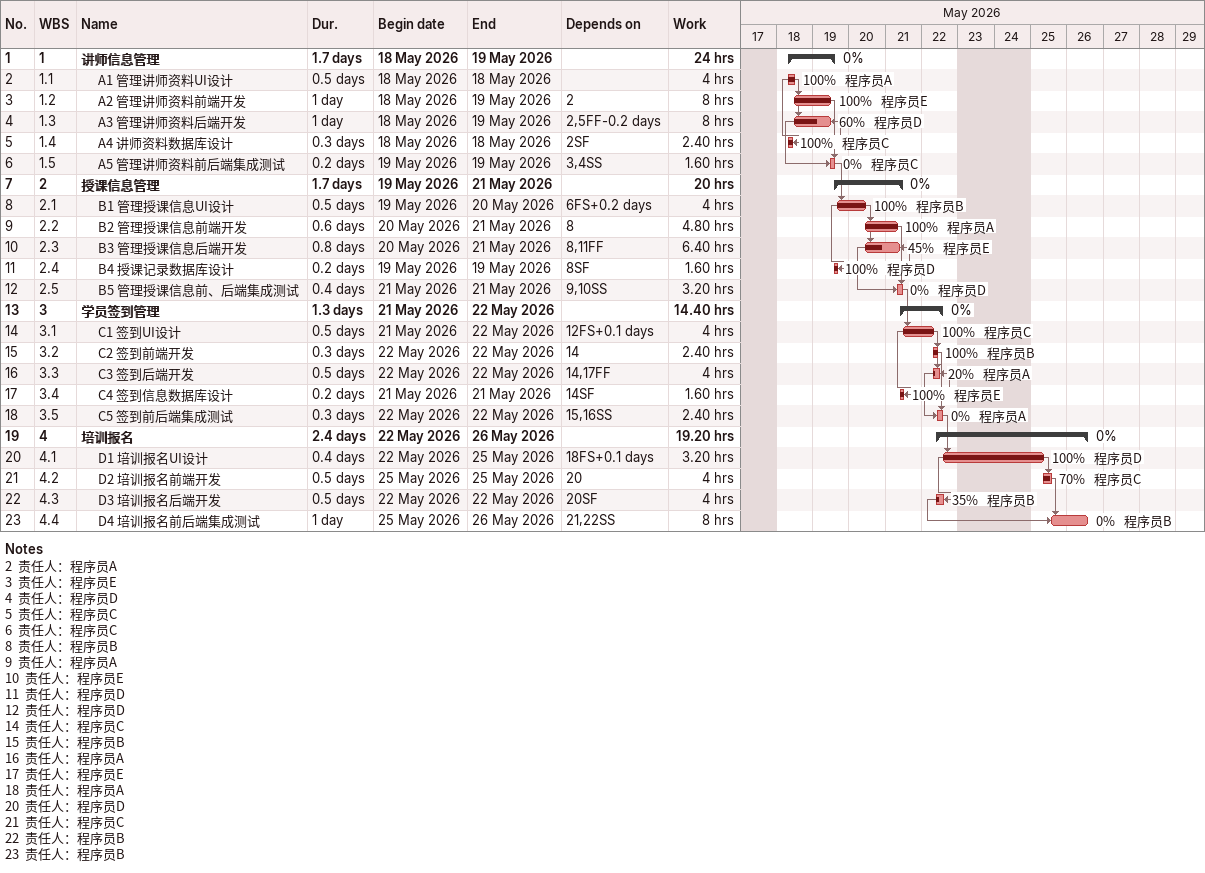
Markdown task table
| ID | WBS | Task | Duration | Start | Finish | Predecessors | Resources | % complete | Work (h) |
|---|---|---|---|---|---|---|---|---|---|
| 1 | 1 | **讲师信息管理** | 1.7d | 2026-05-18 | 2026-05-19 |  |  | 0 | 24 |
| 2 | 1.1 | A1 管理讲师资料UI设计 | 0.5d | 2026-05-18 | 2026-05-18 |  | 程序员A | 100 | 4 |
| 3 | 1.2 | A2 管理讲师资料前端开发 | 1d | 2026-05-18 | 2026-05-19 | 2 | 程序员E | 100 | 8 |
| 4 | 1.3 | A3 管理讲师资料后端开发 | 1d | 2026-05-18 | 2026-05-19 | 2, 5FF-0.2d | 程序员D | 60 | 8 |
| 5 | 1.4 | A4 讲师资料数据库设计 | 0.3d | 2026-05-18 | 2026-05-18 | 2SF | 程序员C | 100 | 2.40 |
| 6 | 1.5 | A5 管理讲师资料前后端集成测试 | 0.2d | 2026-05-19 | 2026-05-19 | 3, 4SS | 程序员C | 0 | 1.60 |
| 7 | 2 | **授课信息管理** | 1.7d | 2026-05-19 | 2026-05-21 |  |  | 0 | 20 |
| 8 | 2.1 | B1 管理授课信息UI设计 | 0.5d | 2026-05-19 | 2026-05-20 | 6FS+0.2d | 程序员B | 100 | 4 |
| 9 | 2.2 | B2 管理授课信息前端开发 | 0.6d | 2026-05-20 | 2026-05-21 | 8 | 程序员A | 100 | 4.80 |
| 10 | 2.3 | B3 管理授课信息后端开发 | 0.8d | 2026-05-20 | 2026-05-21 | 8, 11FF | 程序员E | 45 | 6.40 |
| 11 | 2.4 | B4 授课记录数据库设计 | 0.2d | 2026-05-19 | 2026-05-19 | 8SF | 程序员D | 100 | 1.60 |
| 12 | 2.5 | B5 管理授课信息前、后端集成测试 | 0.4d | 2026-05-21 | 2026-05-21 | 9, 10SS | 程序员D | 0 | 3.20 |
| 13 | 3 | **学员签到管理** | 1.3d | 2026-05-21 | 2026-05-22 |  |  | 0 | 14.40 |
| 14 | 3.1 | C1 签到UI设计 | 0.5d | 2026-05-21 | 2026-05-22 | 12FS+0.1d | 程序员C | 100 | 4 |
| 15 | 3.2 | C2 签到前端开发 | 0.3d | 2026-05-22 | 2026-05-22 | 14 | 程序员B | 100 | 2.40 |
| 16 | 3.3 | C3 签到后端开发 | 0.5d | 2026-05-22 | 2026-05-22 | 14, 17FF | 程序员A | 20 | 4 |
| 17 | 3.4 | C4 签到信息数据库设计 | 0.2d | 2026-05-21 | 2026-05-21 | 14SF | 程序员E | 100 | 1.60 |
| 18 | 3.5 | C5 签到前后端集成测试 | 0.3d | 2026-05-22 | 2026-05-22 | 15, 16SS | 程序员A | 0 | 2.40 |
| 19 | 4 | **培训报名** | 2.4d | 2026-05-22 | 2026-05-26 |  |  | 0 | 19.20 |
| 20 | 4.1 | D1 培训报名UI设计 | 0.4d | 2026-05-22 | 2026-05-25 | 18FS+0.1d | 程序员D | 100 | 3.20 |
| 21 | 4.2 | D2 培训报名前端开发 | 0.5d | 2026-05-25 | 2026-05-25 | 20 | 程序员C | 70 | 4 |
| 22 | 4.3 | D3 培训报名后端开发 | 0.5d | 2026-05-22 | 2026-05-22 | 20SF | 程序员B | 35 | 4 |
| 23 | 4.4 | D4 培训报名前后端集成测试 | 1d | 2026-05-25 | 2026-05-26 | 21, 22SS | 程序员B | 0 | 8 |

Notes
- 2: 责任人：程序员A
- 3: 责任人：程序员E
- 4: 责任人：程序员D
- 5: 责任人：程序员C
- 6: 责任人：程序员C
- 8: 责任人：程序员B
- 9: 责任人：程序员A
- 10: 责任人：程序员E
- 11: 责任人：程序员D
- 12: 责任人：程序员D
- 14: 责任人：程序员C
- 15: 责任人：程序员B
- 16: 责任人：程序员A
- 17: 责任人：程序员E
- 18: 责任人：程序员A
- 20: 责任人：程序员D
- 21: 责任人：程序员C
- 22: 责任人：程序员B
- 23: 责任人：程序员B
